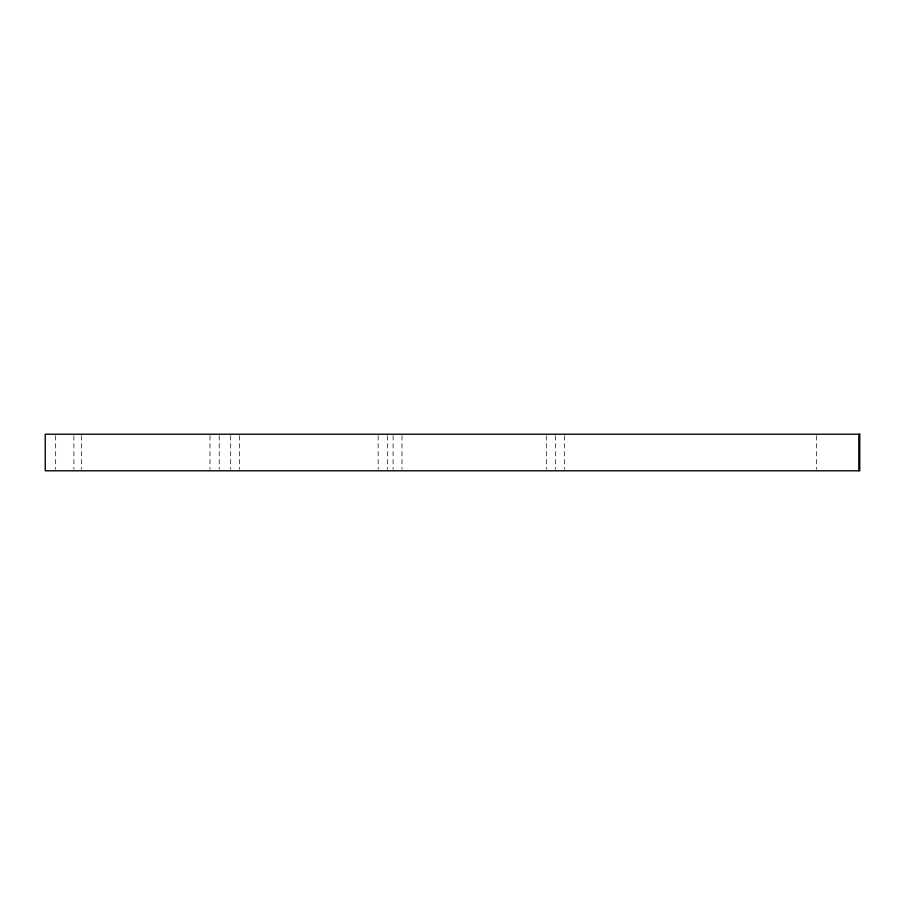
<?xml version="1.0" encoding="UTF-8"?>
<svg xmlns="http://www.w3.org/2000/svg" width="905" height="905" viewBox="0 0 905 905"><rect width="100%" height="100%" fill="white"/><g stroke="black" fill="none" stroke-linecap="round" stroke-linejoin="round"><path stroke-width="0.68" stroke-dasharray="4.53 3.39" d="M816.604 435.633L816.604 469.367M564.426 435.633L564.426 469.367M555.523 435.633L555.523 469.367M546.303 435.633L546.303 469.367M402.001 435.633L402.001 469.367M393.098 435.633L393.098 469.367M387.374 435.633L387.374 469.367M378.154 435.633L378.154 469.367M239.576 435.633L239.576 469.367M230.673 435.633L230.673 469.367M219.214 435.633L219.214 469.367M209.994 435.633L209.994 469.367M81.597 435.633L81.597 469.367M73.893 435.633L73.893 469.367M55.669 435.633L55.669 469.367"/><path stroke-width="1.36" d="M858.822 434.219L858.822 470.781M859.75 434.219L45.25 434.219L45.25 470.781L859.75 470.781L859.75 434.219"/></g></svg>
